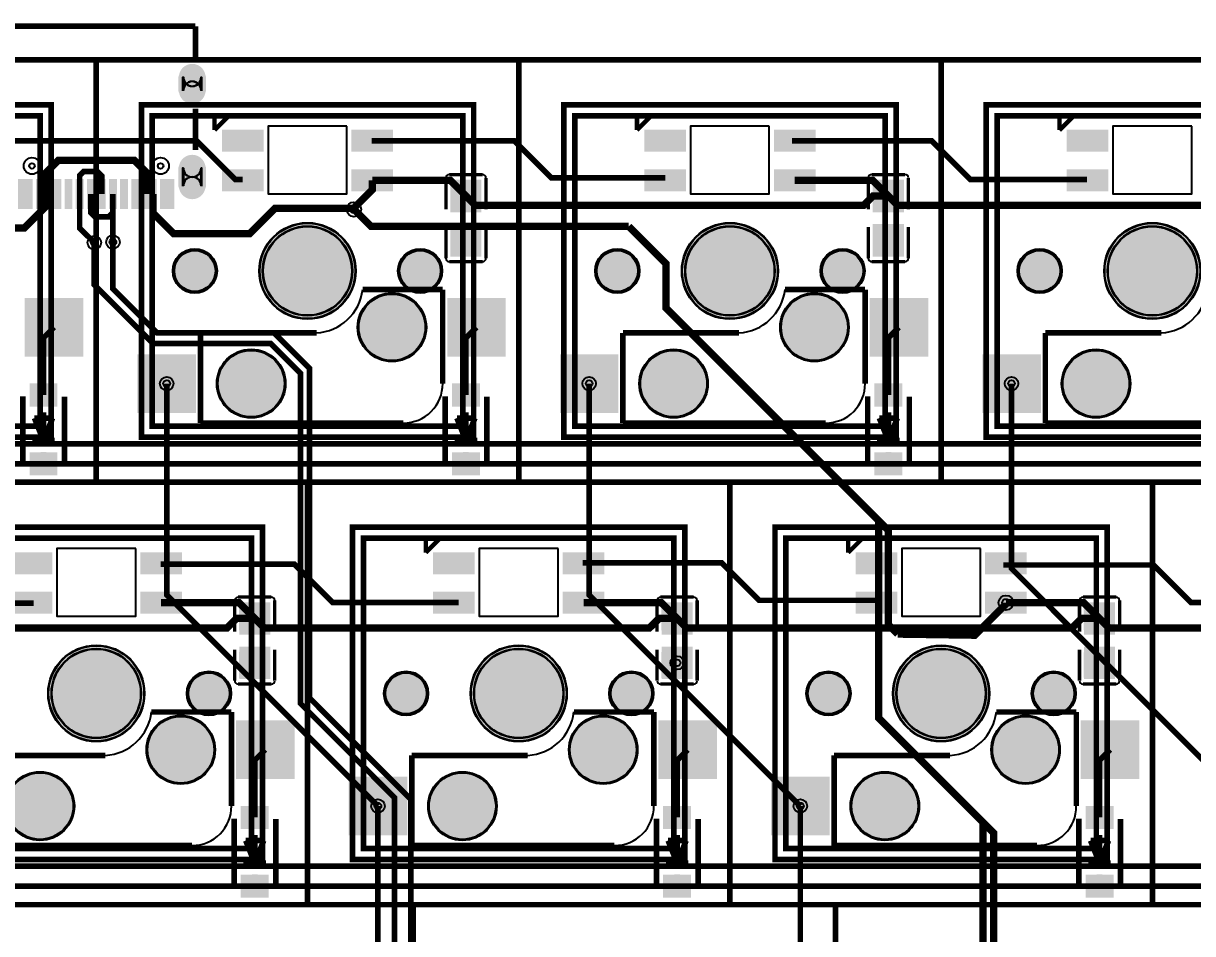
# Model space of a CAD drawing. Header units: millimetres. Extents: x 5 to 310, y -122 to -25.
# Drawn here: x 153.9 to 206.6, y -65.6 to -24.6 of the extents above; entities that cross this region are included whole.
import ezdxf

# ---------------------------------------------------------------- set-up
doc = ezdxf.new("R2010")
doc.units = ezdxf.units.MM
for name, color, linetype, true_color in [('BoardOutLine', 7, 'Continuous', 0xff00ff), ('BottomLayer', 7, 'Continuous', 0x0000ff), ('BottomPasteMaskLayer', 7, 'Continuous', 0x800000), ('BottomSilkLayer', 7, 'Continuous', 0x66cc33), ('BottomSolderMaskLayer', 7, 'Continuous', 0xaa00ff), ('Document', 7, 'Continuous', 0xffffff), ('Hole', 7, 'Continuous', 0x222222), ('Multi-Layer', 7, 'Continuous', 0xc0c0c0), ('TopLayer', 7, 'Continuous', 0xff0000), ('TopSilkLayer', 7, 'Continuous', 0xffcc00), ('TopSolderMaskLayer', 7, 'Continuous', 0x800080)]:
    doc.layers.add(name, color=color, linetype=linetype, true_color=true_color)

msp = doc.modelspace()

# ---------------------------------------------------------------- hatches: boundary and pattern name
at = {"layer": 'BottomLayer'}
for points in [[(162.881, -29.406), (164.659, -29.406), (164.659, -30.295), (162.881, -30.295)], [(168.723, -29.406), (170.501, -29.406), (170.501, -30.295), (168.723, -30.295)], [(181.932, -29.406), (183.71, -29.406), (183.71, -30.295), (181.932, -30.295)], [(187.774, -29.406), (189.552, -29.406), (189.552, -30.295), (187.774, -30.295)], [(200.982, -29.406), (202.76, -29.406), (202.76, -30.295), (200.982, -30.295)], [(153.666, -32.902), (153.966, -32.902), (153.966, -31.602), (153.666, -31.602)], [(153.966, -32.902), (154.266, -32.902), (154.266, -31.602), (153.966, -31.602)], [(154.466, -32.902), (154.766, -32.902), (154.766, -31.602), (154.466, -31.602)], [(154.766, -32.902), (155.066, -32.902), (155.066, -31.602), (154.766, -31.602)], [(155.266, -32.902), (155.566, -32.902), (155.566, -31.602), (155.266, -31.602)], [(155.766, -32.902), (156.066, -32.902), (156.066, -31.602), (155.766, -31.602)], [(156.266, -32.902), (156.566, -32.902), (156.566, -31.602), (156.266, -31.602)], [(156.766, -32.902), (157.066, -32.902), (157.066, -31.602), (156.766, -31.602)], [(157.266, -32.902), (157.566, -32.902), (157.566, -31.602), (157.266, -31.602)], [(157.766, -32.902), (158.066, -32.902), (158.066, -31.602), (157.766, -31.602)], [(158.266, -32.902), (158.566, -32.902), (158.566, -31.602), (158.266, -31.602)], [(158.766, -32.902), (159.066, -32.902), (159.066, -31.602), (158.766, -31.602)], [(159.266, -32.902), (159.566, -32.902), (159.566, -31.602), (159.266, -31.602)], [(159.566, -32.902), (159.866, -32.902), (159.866, -31.602), (159.566, -31.602)], [(160.066, -32.902), (160.366, -32.902), (160.366, -31.602), (160.066, -31.602)], [(160.366, -32.902), (160.666, -32.902), (160.666, -31.602), (160.366, -31.602)], [(162.881, -31.184), (164.659, -31.184), (164.659, -32.073), (162.881, -32.073)], [(168.723, -31.184), (170.501, -31.184), (170.501, -32.073), (168.723, -32.073)], [(174.51, -33.043), (173.16, -33.043), (173.16, -31.633), (174.51, -31.633)], [(181.932, -31.184), (183.71, -31.184), (183.71, -32.073), (181.932, -32.073)], [(187.774, -31.184), (189.552, -31.184), (189.552, -32.073), (187.774, -32.073)], [(193.561, -33.043), (192.211, -33.043), (192.211, -31.633), (193.561, -31.633)], [(200.982, -31.184), (202.76, -31.184), (202.76, -32.073), (200.982, -32.073)], [(174.51, -33.633), (173.16, -33.633), (173.16, -35.043), (174.51, -35.043)], [(193.561, -33.633), (192.211, -33.633), (192.211, -35.043), (193.561, -35.043)], [(153.991, -36.99), (156.531, -36.99), (156.531, -39.53), (153.991, -39.53)], [(173.041, -36.99), (175.581, -36.99), (175.581, -39.53), (173.041, -39.53)], [(192.092, -36.99), (194.632, -36.99), (194.632, -39.53), (192.092, -39.53)], [(159.071, -39.53), (161.611, -39.53), (161.611, -42.07), (159.071, -42.07)], [(178.122, -39.53), (180.662, -39.53), (180.662, -42.07), (178.122, -42.07)], [(197.172, -39.53), (199.712, -39.53), (199.712, -42.07), (197.172, -42.07)], [(155.385, -41.814), (155.385, -40.814), (154.185, -40.814), (154.185, -41.814)], [(174.435, -41.814), (174.435, -40.814), (173.235, -40.814), (173.235, -41.814)], [(193.486, -41.814), (193.486, -40.814), (192.286, -40.814), (192.286, -41.814)], [(155.385, -44.913), (155.385, -43.913), (154.185, -43.913), (154.185, -44.913)], [(174.435, -44.913), (174.435, -43.913), (173.235, -43.913), (173.235, -44.913)], [(193.486, -44.913), (193.486, -43.913), (192.286, -43.913), (192.286, -44.913)], [(153.356, -48.457), (155.134, -48.457), (155.134, -49.346), (153.356, -49.346)], [(159.198, -48.457), (160.976, -48.457), (160.976, -49.346), (159.198, -49.346)], [(172.407, -48.457), (174.185, -48.457), (174.185, -49.346), (172.407, -49.346)], [(178.249, -48.457), (180.027, -48.457), (180.027, -49.346), (178.249, -49.346)], [(191.457, -48.457), (193.235, -48.457), (193.235, -49.346), (191.457, -49.346)], [(197.299, -48.457), (199.077, -48.457), (199.077, -49.346), (197.299, -49.346)], [(153.356, -50.235), (155.134, -50.235), (155.134, -51.124), (153.356, -51.124)], [(159.198, -50.235), (160.976, -50.235), (160.976, -51.124), (159.198, -51.124)], [(172.407, -50.235), (174.185, -50.235), (174.185, -51.124), (172.407, -51.124)], [(178.249, -50.235), (180.027, -50.235), (180.027, -51.124), (178.249, -51.124)], [(191.457, -50.235), (193.235, -50.235), (193.235, -51.124), (191.457, -51.124)], [(197.299, -50.235), (199.077, -50.235), (199.077, -51.124), (197.299, -51.124)], [(164.985, -52.094), (163.635, -52.094), (163.635, -50.684), (164.985, -50.684)], [(184.036, -52.094), (182.686, -52.094), (182.686, -50.684), (184.036, -50.684)], [(203.086, -52.094), (201.736, -52.094), (201.736, -50.684), (203.086, -50.684)], [(164.985, -52.684), (163.635, -52.684), (163.635, -54.094), (164.985, -54.094)], [(184.036, -52.684), (182.686, -52.684), (182.686, -54.094), (184.036, -54.094)], [(203.086, -52.684), (201.736, -52.684), (201.736, -54.094), (203.086, -54.094)], [(163.516, -56.04), (166.056, -56.04), (166.056, -58.58), (163.516, -58.58)], [(182.567, -56.04), (185.107, -56.04), (185.107, -58.58), (182.567, -58.58)], [(201.617, -56.04), (204.157, -56.04), (204.157, -58.58), (201.617, -58.58)], [(168.597, -58.58), (171.137, -58.58), (171.137, -61.12), (168.597, -61.12)], [(187.647, -58.58), (190.187, -58.58), (190.187, -61.12), (187.647, -61.12)], [(164.91, -60.864), (164.91, -59.864), (163.71, -59.864), (163.71, -60.864)], [(183.961, -60.864), (183.961, -59.864), (182.761, -59.864), (182.761, -60.864)], [(203.011, -60.864), (203.011, -59.864), (201.811, -59.864), (201.811, -60.864)], [(164.91, -63.964), (164.91, -62.964), (163.71, -62.964), (163.71, -63.964)], [(183.961, -63.964), (183.961, -62.964), (182.761, -62.964), (182.761, -63.964)], [(203.011, -63.964), (203.011, -62.964), (201.811, -62.964), (201.811, -63.964)]]:
    msp.add_hatch(color=256, dxfattribs=at).paths.add_polyline_path(points)
at = {"layer": 'BottomPasteMaskLayer'}
for points in [[(161.536, -28.182), (161.506, -28.184), (161.476, -28.184), (161.446, -28.182), (161.417, -28.179), (161.387, -28.175), (161.358, -28.169), (161.329, -28.162), (161.3, -28.153), (161.272, -28.143), (161.245, -28.131), (161.218, -28.118), (161.191, -28.104), (161.166, -28.088), (161.141, -28.071), (161.117, -28.053), (161.094, -28.034), (161.072, -28.014), (161.051, -27.992), (161.032, -27.97), (161.013, -27.946), (160.996, -27.922), (160.979, -27.897), (160.964, -27.871), (160.951, -27.844), (160.938, -27.817), (160.927, -27.789), (160.918, -27.761), (160.91, -27.732), (160.903, -27.703), (160.898, -27.674), (160.894, -27.644), (160.892, -27.614), (160.891, -27.584), (160.891, -26.984), (160.892, -26.954), (160.894, -26.924), (160.898, -26.895), (160.903, -26.865), (160.91, -26.836), (160.918, -26.807), (160.927, -26.779), (160.938, -26.751), (160.951, -26.724), (160.964, -26.697), (160.979, -26.671), (160.996, -26.646), (161.013, -26.622), (161.032, -26.598), (161.051, -26.576), (161.072, -26.555), (161.094, -26.534), (161.117, -26.515), (161.141, -26.497), (161.166, -26.48), (161.191, -26.465), (161.218, -26.45), (161.245, -26.437), (161.272, -26.426), (161.3, -26.415), (161.329, -26.407), (161.358, -26.399), (161.387, -26.393), (161.417, -26.389), (161.446, -26.386), (161.476, -26.384), (161.506, -26.384), (161.536, -26.386), (161.566, -26.389), (161.595, -26.393), (161.625, -26.399), (161.654, -26.407), (161.682, -26.415), (161.71, -26.426), (161.738, -26.437), (161.765, -26.45), (161.791, -26.465), (161.817, -26.48), (161.842, -26.497), (161.865, -26.515), (161.888, -26.534), (161.91, -26.555), (161.931, -26.576), (161.951, -26.598), (161.97, -26.622), (161.987, -26.646), (162.003, -26.671), (162.018, -26.697), (162.032, -26.724), (162.044, -26.751), (162.055, -26.779), (162.065, -26.807), (162.073, -26.836), (162.079, -26.865), (162.085, -26.895), (162.088, -26.924), (162.091, -26.954), (162.091, -26.984), (162.091, -27.584), (162.091, -27.614), (162.088, -27.644), (162.085, -27.674), (162.079, -27.703), (162.073, -27.732), (162.065, -27.761), (162.055, -27.789), (162.044, -27.817), (162.032, -27.844), (162.018, -27.871), (162.003, -27.897), (161.987, -27.922), (161.97, -27.946), (161.951, -27.97), (161.931, -27.992), (161.91, -28.014), (161.888, -28.034), (161.865, -28.053), (161.842, -28.071), (161.817, -28.088), (161.791, -28.104), (161.765, -28.118), (161.738, -28.131), (161.71, -28.143), (161.682, -28.153), (161.654, -28.162), (161.625, -28.169), (161.595, -28.175), (161.566, -28.179)], [(162.881, -29.406), (164.659, -29.406), (164.659, -30.295), (162.881, -30.295)], [(168.723, -29.406), (170.501, -29.406), (170.501, -30.295), (168.723, -30.295)], [(181.932, -29.406), (183.71, -29.406), (183.71, -30.295), (181.932, -30.295)], [(187.774, -29.406), (189.552, -29.406), (189.552, -30.295), (187.774, -30.295)], [(200.982, -29.406), (202.76, -29.406), (202.76, -30.295), (200.982, -30.295)], [(161.536, -32.482), (161.506, -32.484), (161.476, -32.484), (161.446, -32.482), (161.417, -32.479), (161.387, -32.475), (161.358, -32.469), (161.329, -32.462), (161.3, -32.453), (161.272, -32.443), (161.245, -32.431), (161.218, -32.418), (161.191, -32.404), (161.166, -32.388), (161.141, -32.371), (161.117, -32.353), (161.094, -32.334), (161.072, -32.314), (161.051, -32.292), (161.032, -32.27), (161.013, -32.246), (160.996, -32.222), (160.979, -32.197), (160.964, -32.171), (160.951, -32.144), (160.938, -32.117), (160.927, -32.089), (160.918, -32.061), (160.91, -32.032), (160.903, -32.003), (160.898, -31.973), (160.894, -31.944), (160.892, -31.914), (160.891, -31.884), (160.891, -31.084), (160.892, -31.054), (160.894, -31.024), (160.898, -30.995), (160.903, -30.965), (160.91, -30.936), (160.918, -30.907), (160.927, -30.879), (160.938, -30.851), (160.951, -30.824), (160.964, -30.797), (160.979, -30.771), (160.996, -30.746), (161.013, -30.722), (161.032, -30.698), (161.051, -30.676), (161.072, -30.655), (161.094, -30.634), (161.117, -30.615), (161.141, -30.597), (161.166, -30.58), (161.191, -30.564), (161.218, -30.55), (161.245, -30.537), (161.272, -30.526), (161.3, -30.515), (161.329, -30.506), (161.358, -30.499), (161.387, -30.493), (161.417, -30.489), (161.446, -30.486), (161.476, -30.484), (161.506, -30.484), (161.536, -30.486), (161.566, -30.489), (161.595, -30.493), (161.625, -30.499), (161.654, -30.506), (161.682, -30.515), (161.71, -30.526), (161.738, -30.537), (161.765, -30.55), (161.791, -30.564), (161.817, -30.58), (161.842, -30.597), (161.865, -30.615), (161.888, -30.634), (161.91, -30.655), (161.931, -30.676), (161.951, -30.698), (161.97, -30.722), (161.987, -30.746), (162.003, -30.771), (162.018, -30.797), (162.032, -30.824), (162.044, -30.851), (162.055, -30.879), (162.065, -30.907), (162.073, -30.936), (162.079, -30.965), (162.085, -30.995), (162.088, -31.024), (162.091, -31.054), (162.091, -31.084), (162.091, -31.884), (162.091, -31.914), (162.088, -31.944), (162.085, -31.973), (162.079, -32.003), (162.073, -32.032), (162.065, -32.061), (162.055, -32.089), (162.044, -32.117), (162.032, -32.144), (162.018, -32.171), (162.003, -32.197), (161.987, -32.222), (161.97, -32.246), (161.951, -32.27), (161.931, -32.292), (161.91, -32.314), (161.888, -32.334), (161.865, -32.353), (161.842, -32.371), (161.817, -32.388), (161.791, -32.404), (161.765, -32.418), (161.738, -32.431), (161.71, -32.443), (161.682, -32.453), (161.654, -32.462), (161.625, -32.469), (161.595, -32.475), (161.566, -32.479)], [(154.266, -31.602), (154.266, -32.902), (153.966, -32.902), (153.966, -32.902), (153.666, -32.902), (153.666, -31.602), (153.966, -31.602), (153.966, -31.602)], [(155.066, -31.602), (155.066, -32.902), (154.766, -32.902), (154.766, -32.902), (154.466, -32.902), (154.466, -31.602), (154.766, -31.602), (154.766, -31.602)], [(155.566, -31.602), (155.566, -32.902), (155.266, -32.902), (155.266, -31.602)], [(155.766, -32.902), (155.766, -31.602), (156.066, -31.602), (156.066, -32.902)], [(156.566, -31.602), (156.566, -32.902), (156.266, -32.902), (156.266, -31.602)], [(157.066, -31.602), (157.066, -32.902), (156.766, -32.902), (156.766, -31.602)], [(157.566, -31.602), (157.566, -32.902), (157.266, -32.902), (157.266, -31.602)], [(158.066, -31.602), (158.066, -32.902), (157.766, -32.902), (157.766, -31.602)], [(158.566, -31.602), (158.566, -32.902), (158.266, -32.902), (158.266, -31.602)], [(159.066, -31.602), (159.066, -32.902), (158.766, -32.902), (158.766, -31.602)], [(159.866, -31.602), (159.866, -32.902), (159.566, -32.902), (159.566, -32.902), (159.266, -32.902), (159.266, -31.602), (159.566, -31.602), (159.566, -31.602)], [(160.666, -31.602), (160.666, -32.902), (160.366, -32.902), (160.366, -32.902), (160.066, -32.902), (160.066, -31.602), (160.366, -31.602), (160.366, -31.602)], [(162.881, -31.184), (164.659, -31.184), (164.659, -32.073), (162.881, -32.073)], [(168.723, -31.184), (170.501, -31.184), (170.501, -32.073), (168.723, -32.073)], [(181.932, -31.184), (183.71, -31.184), (183.71, -32.073), (181.932, -32.073)], [(187.774, -31.184), (189.552, -31.184), (189.552, -32.073), (187.774, -32.073)], [(200.982, -31.184), (202.76, -31.184), (202.76, -32.073), (200.982, -32.073)], [(174.455, -31.663), (173.175, -31.663), (173.125, -31.713), (173.125, -32.863), (173.175, -32.913), (173.585, -32.918), (173.585, -32.468), (174.035, -32.468), (174.035, -32.908), (174.455, -32.913), (174.505, -32.863), (174.505, -31.713)], [(193.506, -31.663), (192.226, -31.663), (192.176, -31.713), (192.176, -32.863), (192.226, -32.913), (192.636, -32.918), (192.636, -32.468), (193.086, -32.468), (193.086, -32.908), (193.506, -32.913), (193.556, -32.863), (193.556, -31.713)], [(174.455, -33.813), (174.035, -33.813), (174.035, -34.258), (173.585, -34.258), (173.585, -33.818), (173.175, -33.813), (173.125, -33.863), (173.125, -35.013), (173.175, -35.063), (174.455, -35.063), (174.505, -35.013), (174.505, -33.863)], [(193.506, -33.813), (193.086, -33.813), (193.086, -34.258), (192.636, -34.258), (192.636, -33.818), (192.226, -33.813), (192.176, -33.863), (192.176, -35.013), (192.226, -35.063), (193.506, -35.063), (193.556, -35.013), (193.556, -33.863)], [(153.991, -36.99), (156.531, -36.99), (156.531, -39.53), (153.991, -39.53)], [(173.041, -36.99), (175.581, -36.99), (175.581, -39.53), (173.041, -39.53)], [(192.092, -36.99), (194.632, -36.99), (194.632, -39.53), (192.092, -39.53)], [(159.071, -39.53), (161.611, -39.53), (161.611, -42.07), (159.071, -42.07)], [(178.122, -39.53), (180.662, -39.53), (180.662, -42.07), (178.122, -42.07)], [(197.172, -39.53), (199.712, -39.53), (199.712, -42.07), (197.172, -42.07)], [(155.385, -41.814), (155.385, -40.814), (154.185, -40.814), (154.185, -41.814)], [(174.435, -41.814), (174.435, -40.814), (173.235, -40.814), (173.235, -41.814)], [(193.486, -41.814), (193.486, -40.814), (192.286, -40.814), (192.286, -41.814)], [(155.385, -44.913), (155.385, -43.913), (154.185, -43.913), (154.185, -44.913)], [(174.435, -44.913), (174.435, -43.913), (173.235, -43.913), (173.235, -44.913)], [(193.486, -44.913), (193.486, -43.913), (192.286, -43.913), (192.286, -44.913)], [(153.356, -48.457), (155.134, -48.457), (155.134, -49.346), (153.356, -49.346)], [(159.198, -48.457), (160.976, -48.457), (160.976, -49.346), (159.198, -49.346)], [(172.407, -48.457), (174.185, -48.457), (174.185, -49.346), (172.407, -49.346)], [(178.249, -48.457), (180.027, -48.457), (180.027, -49.346), (178.249, -49.346)], [(191.457, -48.457), (193.235, -48.457), (193.235, -49.346), (191.457, -49.346)], [(197.299, -48.457), (199.077, -48.457), (199.077, -49.346), (197.299, -49.346)], [(153.356, -50.235), (155.134, -50.235), (155.134, -51.124), (153.356, -51.124)], [(159.198, -50.235), (160.976, -50.235), (160.976, -51.124), (159.198, -51.124)], [(172.407, -50.235), (174.185, -50.235), (174.185, -51.124), (172.407, -51.124)], [(178.249, -50.235), (180.027, -50.235), (180.027, -51.124), (178.249, -51.124)], [(191.457, -50.235), (193.235, -50.235), (193.235, -51.124), (191.457, -51.124)], [(197.299, -50.235), (199.077, -50.235), (199.077, -51.124), (197.299, -51.124)], [(164.93, -50.714), (163.65, -50.714), (163.6, -50.764), (163.6, -51.914), (163.65, -51.964), (164.06, -51.969), (164.06, -51.519), (164.51, -51.519), (164.51, -51.959), (164.93, -51.964), (164.98, -51.914), (164.98, -50.764)], [(183.98, -50.714), (182.701, -50.714), (182.65, -50.764), (182.65, -51.914), (182.701, -51.964), (183.111, -51.969), (183.111, -51.519), (183.561, -51.519), (183.561, -51.959), (183.98, -51.964), (184.031, -51.914), (184.031, -50.764)], [(203.031, -50.714), (201.751, -50.714), (201.701, -50.764), (201.701, -51.914), (201.751, -51.964), (202.161, -51.969), (202.161, -51.519), (202.611, -51.519), (202.611, -51.959), (203.031, -51.964), (203.081, -51.914), (203.081, -50.764)], [(164.93, -52.864), (164.51, -52.864), (164.51, -53.309), (164.06, -53.309), (164.06, -52.869), (163.65, -52.864), (163.6, -52.914), (163.6, -54.064), (163.65, -54.114), (164.93, -54.114), (164.98, -54.064), (164.98, -52.914)], [(183.98, -52.864), (183.561, -52.864), (183.561, -53.309), (183.111, -53.309), (183.111, -52.869), (182.701, -52.864), (182.65, -52.914), (182.65, -54.064), (182.701, -54.114), (183.98, -54.114), (184.031, -54.064), (184.031, -52.914)], [(203.031, -52.864), (202.611, -52.864), (202.611, -53.309), (202.161, -53.309), (202.161, -52.869), (201.751, -52.864), (201.701, -52.914), (201.701, -54.064), (201.751, -54.114), (203.031, -54.114), (203.081, -54.064), (203.081, -52.914)], [(163.516, -56.04), (166.056, -56.04), (166.056, -58.58), (163.516, -58.58)], [(182.567, -56.04), (185.107, -56.04), (185.107, -58.58), (182.567, -58.58)], [(201.617, -56.04), (204.157, -56.04), (204.157, -58.58), (201.617, -58.58)], [(168.597, -58.58), (171.137, -58.58), (171.137, -61.12), (168.597, -61.12)], [(187.647, -58.58), (190.187, -58.58), (190.187, -61.12), (187.647, -61.12)], [(164.91, -60.864), (164.91, -59.864), (163.71, -59.864), (163.71, -60.864)], [(183.961, -60.864), (183.961, -59.864), (182.761, -59.864), (182.761, -60.864)], [(203.011, -60.864), (203.011, -59.864), (201.811, -59.864), (201.811, -60.864)], [(164.91, -63.964), (164.91, -62.964), (163.71, -62.964), (163.71, -63.964)], [(183.961, -63.964), (183.961, -62.964), (182.761, -62.964), (182.761, -63.964)], [(203.011, -63.964), (203.011, -62.964), (201.811, -62.964), (201.811, -63.964)]]:
    msp.add_hatch(color=256, dxfattribs=at).paths.add_polyline_path(points)
at = {"layer": 'BottomSolderMaskLayer'}
for points in [[(162.117, -27.593, -0.785398), (160.866, -27.593), (160.866, -26.976, -0.785398), (162.117, -26.976)], [(162.831, -29.355), (164.71, -29.355), (164.71, -30.346), (162.831, -30.346)], [(168.673, -29.355), (170.552, -29.355), (170.552, -30.346), (168.673, -30.346)], [(181.881, -29.355), (183.761, -29.355), (183.761, -30.346), (181.881, -30.346)], [(187.723, -29.355), (189.603, -29.355), (189.603, -30.346), (187.723, -30.346)], [(200.931, -29.355), (202.811, -29.355), (202.811, -30.346), (200.931, -30.346)], [(162.117, -31.894, -0.785398), (160.866, -31.894), (160.866, -31.074, -0.785398), (162.117, -31.074)], [(153.641, -32.928), (153.992, -32.928), (153.992, -31.577), (153.641, -31.577)], [(153.941, -32.928), (154.292, -32.928), (154.292, -31.577), (153.941, -31.577)], [(154.441, -32.928), (154.792, -32.928), (154.792, -31.577), (154.441, -31.577)], [(154.741, -32.928), (155.092, -32.928), (155.092, -31.577), (154.741, -31.577)], [(155.241, -32.928), (155.592, -32.928), (155.592, -31.577), (155.241, -31.577)], [(155.741, -32.928), (156.092, -32.928), (156.092, -31.577), (155.741, -31.577)], [(156.241, -32.928), (156.592, -32.928), (156.592, -31.577), (156.241, -31.577)], [(156.741, -32.928), (157.092, -32.928), (157.092, -31.577), (156.741, -31.577)], [(157.241, -32.928), (157.592, -32.928), (157.592, -31.577), (157.241, -31.577)], [(157.741, -32.928), (158.092, -32.928), (158.092, -31.577), (157.741, -31.577)], [(158.24, -32.928), (158.591, -32.928), (158.591, -31.577), (158.24, -31.577)], [(158.741, -32.928), (159.092, -32.928), (159.092, -31.577), (158.741, -31.577)], [(159.241, -32.928), (159.592, -32.928), (159.592, -31.577), (159.241, -31.577)], [(159.541, -32.928), (159.892, -32.928), (159.892, -31.577), (159.541, -31.577)], [(160.041, -32.928), (160.392, -32.928), (160.392, -31.577), (160.041, -31.577)], [(160.341, -32.928), (160.692, -32.928), (160.692, -31.577), (160.341, -31.577)], [(162.831, -31.133), (164.71, -31.133), (164.71, -32.124), (162.831, -32.124)], [(168.673, -31.133), (170.552, -31.133), (170.552, -32.124), (168.673, -32.124)], [(174.535, -33.07), (173.136, -33.07), (173.136, -31.607), (174.535, -31.607)], [(181.881, -31.133), (183.761, -31.133), (183.761, -32.124), (181.881, -32.124)], [(187.723, -31.133), (189.603, -31.133), (189.603, -32.124), (187.723, -32.124)], [(193.585, -33.07), (192.186, -33.07), (192.186, -31.607), (193.585, -31.607)], [(200.931, -31.133), (202.811, -31.133), (202.811, -32.124), (200.931, -32.124)], [(164.516, -35.72, 1), (168.867, -35.72, 1)], [(174.535, -33.607), (173.136, -33.607), (173.136, -35.07), (174.535, -35.07)], [(183.567, -35.72, 1), (187.917, -35.72, 1)], [(193.585, -33.607), (192.186, -33.607), (192.186, -35.07), (193.585, -35.07)], [(202.617, -35.72, 1), (206.968, -35.72, 1)], [(160.611, -35.72, 1), (162.612, -35.72, 1)], [(170.771, -35.72, 1), (172.772, -35.72, 1)], [(179.662, -35.72, 1), (181.662, -35.72, 1)], [(189.822, -35.72, 1), (191.822, -35.72, 1)], [(198.712, -35.72, 1), (200.713, -35.72, 1)], [(168.951, -38.26, 1), (172.052, -38.26, 1)], [(188.002, -38.26, 1), (191.102, -38.26, 1)], [(153.94, -36.939), (156.582, -36.939), (156.582, -39.58), (153.94, -39.58)], [(172.991, -36.939), (175.632, -36.939), (175.632, -39.58), (172.991, -39.58)], [(192.041, -36.939), (194.683, -36.939), (194.683, -39.58), (192.041, -39.58)], [(159.021, -39.479), (161.662, -39.479), (161.662, -42.12), (159.021, -42.12)], [(162.601, -40.8, 1), (165.702, -40.8, 1)], [(178.071, -39.479), (180.713, -39.479), (180.713, -42.12), (178.071, -42.12)], [(181.652, -40.8, 1), (184.752, -40.8, 1)], [(197.121, -39.479), (199.763, -39.479), (199.763, -42.12), (197.121, -42.12)], [(200.702, -40.8, 1), (203.803, -40.8, 1)], [(155.415, -41.835), (155.415, -40.792), (154.154, -40.792), (154.154, -41.835)], [(174.466, -41.835), (174.466, -40.792), (173.205, -40.792), (173.205, -41.835)], [(193.516, -41.835), (193.516, -40.792), (192.255, -40.792), (192.255, -41.835)], [(155.415, -44.935), (155.415, -43.892), (154.154, -43.892), (154.154, -44.935)], [(174.466, -44.935), (174.466, -43.892), (173.205, -43.892), (173.205, -44.935)], [(193.516, -44.935), (193.516, -43.892), (192.255, -43.892), (192.255, -44.935)], [(153.305, -48.406), (155.185, -48.406), (155.185, -49.396), (153.305, -49.396)], [(159.147, -48.406), (161.027, -48.406), (161.027, -49.396), (159.147, -49.396)], [(172.356, -48.406), (174.235, -48.406), (174.235, -49.396), (172.356, -49.396)], [(178.198, -48.406), (180.077, -48.406), (180.077, -49.396), (178.198, -49.396)], [(191.406, -48.406), (193.286, -48.406), (193.286, -49.396), (191.406, -49.396)], [(197.248, -48.406), (199.128, -48.406), (199.128, -49.396), (197.248, -49.396)], [(153.305, -50.184), (155.185, -50.184), (155.185, -51.174), (153.305, -51.174)], [(159.147, -50.184), (161.027, -50.184), (161.027, -51.174), (159.147, -51.174)], [(172.356, -50.184), (174.235, -50.184), (174.235, -51.174), (172.356, -51.174)], [(178.198, -50.184), (180.077, -50.184), (180.077, -51.174), (178.198, -51.174)], [(191.406, -50.184), (193.286, -50.184), (193.286, -51.174), (191.406, -51.174)], [(197.248, -50.184), (199.128, -50.184), (199.128, -51.174), (197.248, -51.174)], [(165.009, -52.12), (163.611, -52.12), (163.611, -50.657), (165.009, -50.657)], [(184.06, -52.12), (182.661, -52.12), (182.661, -50.657), (184.06, -50.657)], [(203.11, -52.12), (201.712, -52.12), (201.712, -50.657), (203.11, -50.657)], [(154.991, -54.77, 1), (159.342, -54.77, 1)], [(165.009, -52.657), (163.611, -52.657), (163.611, -54.12), (165.009, -54.12)], [(174.041, -54.77, 1), (178.392, -54.77, 1)], [(184.06, -52.657), (182.661, -52.657), (182.661, -54.12), (184.06, -54.12)], [(193.092, -54.77, 1), (197.442, -54.77, 1)], [(203.11, -52.657), (201.712, -52.657), (201.712, -54.12), (203.11, -54.12)], [(161.246, -54.77, 1), (163.247, -54.77, 1)], [(170.136, -54.77, 1), (172.137, -54.77, 1)], [(180.296, -54.77, 1), (182.297, -54.77, 1)], [(189.187, -54.77, 1), (191.187, -54.77, 1)], [(199.347, -54.77, 1), (201.347, -54.77, 1)], [(159.426, -57.31, 1), (162.527, -57.31, 1)], [(178.476, -57.31, 1), (181.577, -57.31, 1)], [(197.527, -57.31, 1), (200.627, -57.31, 1)], [(163.465, -55.989), (166.107, -55.989), (166.107, -58.631), (163.465, -58.631)], [(182.516, -55.989), (185.157, -55.989), (185.157, -58.631), (182.516, -58.631)], [(201.566, -55.989), (204.208, -55.989), (204.208, -58.631), (201.566, -58.631)], [(153.076, -59.85, 1), (156.177, -59.85, 1)], [(168.546, -58.529), (171.187, -58.529), (171.187, -61.171), (168.546, -61.171)], [(172.126, -59.85, 1), (175.227, -59.85, 1)], [(187.596, -58.529), (190.238, -58.529), (190.238, -61.171), (187.596, -61.171)], [(191.177, -59.85, 1), (194.277, -59.85, 1)], [(164.941, -60.885), (164.941, -59.843), (163.68, -59.843), (163.68, -60.885)], [(183.991, -60.885), (183.991, -59.843), (182.73, -59.843), (182.73, -60.885)], [(203.041, -60.885), (203.041, -59.843), (201.78, -59.843), (201.78, -60.885)], [(164.941, -63.985), (164.941, -62.943), (163.68, -62.943), (163.68, -63.985)], [(183.991, -63.985), (183.991, -62.943), (182.73, -62.943), (182.73, -63.985)], [(203.041, -63.985), (203.041, -62.943), (201.78, -62.943), (201.78, -63.985)]]:
    msp.add_hatch(color=256, dxfattribs=at).paths.add_polyline_path(points)
at = {"layer": 'Document'}
for points in [[(154.912, -41.72), (154.912, -40.831), (154.658, -40.831), (154.658, -41.72)], [(173.962, -41.72), (173.962, -40.831), (173.708, -40.831), (173.708, -41.72)], [(193.013, -41.72), (193.013, -40.831), (192.759, -40.831), (192.759, -41.72)], [(154.348, -41.392), (155.237, -41.392), (155.237, -41.138), (154.348, -41.138)], [(173.399, -41.392), (174.288, -41.392), (174.288, -41.138), (173.399, -41.138)], [(192.449, -41.392), (193.338, -41.392), (193.338, -41.138), (192.449, -41.138)], [(154.912, -44.769), (154.912, -43.88), (154.658, -43.88), (154.658, -44.769)], [(173.962, -44.769), (173.962, -43.88), (173.708, -43.88), (173.708, -44.769)], [(193.013, -44.769), (193.013, -43.88), (192.759, -43.88), (192.759, -44.769)], [(164.437, -60.771), (164.437, -59.882), (164.183, -59.882), (164.183, -60.771)], [(183.488, -60.771), (183.488, -59.882), (183.234, -59.882), (183.234, -60.771)], [(202.538, -60.771), (202.538, -59.882), (202.284, -59.882), (202.284, -60.771)], [(163.874, -60.443), (164.763, -60.443), (164.763, -60.189), (163.874, -60.189)], [(182.924, -60.443), (183.813, -60.443), (183.813, -60.189), (182.924, -60.189)], [(201.975, -60.443), (202.864, -60.443), (202.864, -60.189), (201.975, -60.189)], [(164.437, -63.819), (164.437, -62.93), (164.183, -62.93), (164.183, -63.819)], [(183.488, -63.819), (183.488, -62.93), (183.234, -62.93), (183.234, -63.819)], [(202.538, -63.819), (202.538, -62.93), (202.284, -62.93), (202.284, -63.819)]]:
    msp.add_hatch(color=256, dxfattribs=at).paths.add_polyline_path(points)
at = {"layer": 'Multi-Layer'}
for points in [[(162.091, -27.584, -0.785398), (160.891, -27.584), (160.891, -26.984, -0.785398), (162.091, -26.984)], [(162.091, -31.884, -0.785398), (160.891, -31.884), (160.891, -31.084, -0.785398), (162.091, -31.084)], [(164.541, -35.72, 1), (168.841, -35.72, 1)], [(183.592, -35.72, 1), (187.892, -35.72, 1)], [(202.642, -35.72, 1), (206.942, -35.72, 1)], [(160.636, -35.72, 1), (162.586, -35.72, 1)], [(170.796, -35.72, 1), (172.746, -35.72, 1)], [(179.687, -35.72, 1), (181.637, -35.72, 1)], [(189.847, -35.72, 1), (191.797, -35.72, 1)], [(198.737, -35.72, 1), (200.687, -35.72, 1)], [(168.976, -38.26, 1), (172.026, -38.26, 1)], [(188.027, -38.26, 1), (191.077, -38.26, 1)], [(162.626, -40.8, 1), (165.676, -40.8, 1)], [(181.677, -40.8, 1), (184.727, -40.8, 1)], [(200.727, -40.8, 1), (203.777, -40.8, 1)], [(155.016, -54.77, 1), (159.316, -54.77, 1)], [(174.067, -54.77, 1), (178.367, -54.77, 1)], [(193.117, -54.77, 1), (197.417, -54.77, 1)], [(161.271, -54.77, 1), (163.221, -54.77, 1)], [(170.162, -54.77, 1), (172.112, -54.77, 1)], [(180.322, -54.77, 1), (182.272, -54.77, 1)], [(189.212, -54.77, 1), (191.162, -54.77, 1)], [(199.372, -54.77, 1), (201.322, -54.77, 1)], [(159.451, -57.31, 1), (162.501, -57.31, 1)], [(178.502, -57.31, 1), (181.552, -57.31, 1)], [(197.552, -57.31, 1), (200.602, -57.31, 1)], [(153.101, -59.85, 1), (156.151, -59.85, 1)], [(172.152, -59.85, 1), (175.202, -59.85, 1)], [(191.202, -59.85, 1), (194.252, -59.85, 1)]]:
    msp.add_hatch(color=256, dxfattribs=at).paths.add_polyline_path(points)
at = {"layer": 'TopSolderMaskLayer'}
for points in [[(162.117, -27.593, -0.785398), (160.866, -27.593), (160.866, -26.976, -0.785398), (162.117, -26.976)], [(162.117, -31.894, -0.785398), (160.866, -31.894), (160.866, -31.074, -0.785398), (162.117, -31.074)], [(164.516, -35.72, 1), (168.867, -35.72, 1)], [(183.567, -35.72, 1), (187.917, -35.72, 1)], [(202.617, -35.72, 1), (206.968, -35.72, 1)], [(160.611, -35.72, 1), (162.612, -35.72, 1)], [(170.771, -35.72, 1), (172.772, -35.72, 1)], [(179.662, -35.72, 1), (181.662, -35.72, 1)], [(189.822, -35.72, 1), (191.822, -35.72, 1)], [(198.712, -35.72, 1), (200.713, -35.72, 1)], [(168.951, -38.26, 1), (172.052, -38.26, 1)], [(188.002, -38.26, 1), (191.102, -38.26, 1)], [(162.601, -40.8, 1), (165.702, -40.8, 1)], [(181.652, -40.8, 1), (184.752, -40.8, 1)], [(200.702, -40.8, 1), (203.803, -40.8, 1)], [(154.991, -54.77, 1), (159.342, -54.77, 1)], [(174.041, -54.77, 1), (178.392, -54.77, 1)], [(193.092, -54.77, 1), (197.442, -54.77, 1)], [(161.246, -54.77, 1), (163.247, -54.77, 1)], [(170.136, -54.77, 1), (172.137, -54.77, 1)], [(180.296, -54.77, 1), (182.297, -54.77, 1)], [(189.187, -54.77, 1), (191.187, -54.77, 1)], [(199.347, -54.77, 1), (201.347, -54.77, 1)], [(159.426, -57.31, 1), (162.527, -57.31, 1)], [(178.476, -57.31, 1), (181.577, -57.31, 1)], [(197.527, -57.31, 1), (200.627, -57.31, 1)], [(153.076, -59.85, 1), (156.177, -59.85, 1)], [(172.126, -59.85, 1), (175.227, -59.85, 1)], [(191.177, -59.85, 1), (194.277, -59.85, 1)]]:
    msp.add_hatch(color=256, dxfattribs=at).paths.add_polyline_path(points)

# ---------------------------------------------------------------- linework, layer by layer
at = {"layer": 'BoardOutLine', "const_width": 0.254}
msp.add_lwpolyline([(4.766, -26.196), (309.566, -26.196), (309.566, -121.445), (4.766, -121.445), (4.766, -26.196)], close=True, dxfattribs=at)
at = {"layer": 'BottomLayer'}
for points, const_width in [([(163.774, -31.603), (163.444, -31.603), (161.692, -29.85), (150.744, -29.85)], 0.254), ([(182.824, -31.527), (177.694, -31.527), (176.017, -29.85), (169.591, -29.85)], 0.254), ([(201.849, -31.603), (196.591, -31.603), (194.839, -29.85), (188.539, -29.85)], 0.254), ([(154.915, -32.253), (154.915, -31.265), (155.448, -30.734), (158.877, -30.734), (159.416, -31.273), (159.416, -32.253)], 0.33), ([(150.561, -31.628), (150.561, -32.451), (151.892, -33.782), (153.924, -33.782), (154.915, -32.791), (154.915, -32.253)], 0.33), ([(156.416, -32.252), (156.416, -31.417), (156.591, -31.242), (157.226, -31.242), (157.416, -31.432), (157.416, -32.252)], 0.254), ([(159.716, -32.253), (159.716, -33.096), (160.655, -34.036), (164.084, -34.036), (165.227, -32.893), (168.783, -32.893), (169.611, -32.065), (169.611, -31.628)], 0.33), ([(173.835, -32.338), (173.126, -31.629), (169.612, -31.629)], 0.33), ([(192.886, -32.338), (192.176, -31.629), (188.663, -31.629)], 0.33), ([(156.416, -32.252), (156.416, -33.785), (157.074, -34.442)], 0.254), ([(157.916, -32.252), (157.916, -33.092), (157.734, -33.274), (157.099, -33.274), (156.916, -33.091), (156.916, -32.252)], 0.254), ([(157.916, -32.252), (157.916, -34.417)], 0.254), ([(173.835, -32.338), (174.263, -32.766), (191.77, -32.766), (192.198, -32.338), (192.886, -32.338)], 0.33), ([(192.885, -32.339), (193.315, -32.766), (210.82, -32.766), (211.247, -32.339), (211.935, -32.339)], 0.33), ([(155.261, -38.26), (154.785, -38.736), (154.785, -41.314)], 0.254), ([(174.311, -38.26), (173.835, -38.736), (173.835, -41.314)], 0.254), ([(193.362, -38.26), (192.886, -38.736), (192.886, -41.314)], 0.254), ([(280.696, -43.51), (14.681, -43.51)], 0.254), ([(21.432, -44.414), (307.188, -44.414)], 0.254), ([(154.343, -50.706), (148.689, -50.709), (146.894, -48.913), (140.968, -48.913)], 0.254), ([(173.513, -50.673), (167.823, -50.673), (166.096, -48.946), (160.069, -48.946)], 0.254), ([(192.41, -50.572), (187.059, -50.572), (185.367, -48.877), (179.101, -48.877)], 0.254), ([(211.308, -50.673), (206.533, -50.673), (204.839, -48.979), (198.067, -48.979)], 0.254), ([(164.31, -51.389), (163.6, -50.679), (160.087, -50.679)], 0.33), ([(183.361, -51.389), (182.651, -50.679), (179.138, -50.679)], 0.33), ([(202.411, -51.389), (201.701, -50.679), (198.188, -50.679)], 0.33), ([(145.26, -51.389), (145.687, -51.816), (163.068, -51.816), (163.496, -51.389), (164.31, -51.389)], 0.33), ([(164.31, -51.389), (164.737, -51.816), (182.118, -51.816), (182.546, -51.389), (183.361, -51.389)], 0.33), ([(183.361, -51.389), (183.788, -51.816), (201.168, -51.816), (201.596, -51.389), (202.411, -51.389)], 0.33), ([(202.411, -51.389), (202.838, -51.816), (220.218, -51.816), (220.646, -51.389), (221.461, -51.389)], 0.33), ([(164.786, -57.31), (164.31, -57.786), (164.31, -60.364)], 0.254), ([(183.837, -57.31), (183.36, -57.786), (183.36, -60.364)], 0.254), ([(202.887, -57.31), (202.411, -57.786), (202.411, -60.364)], 0.254), ([(280.696, -62.561), (17.628, -62.561)], 0.254), ([(307.188, -63.464), (26.194, -63.464)], 0.254)]:
    msp.add_lwpolyline(points, dxfattribs=dict(at, const_width=const_width))
at = {"layer": 'BottomSilkLayer'}
for points, const_width in [([(161.637, -24.684), (152.697, -24.684), (152.697, -26.165)], 0.254), ([(161.637, -24.684), (161.637, -26.166)], 0.254), ([(161.637, -28.402), (161.637, -30.266)], 0.254), ([(162.5, -29.37), (163.135, -28.735)], 0.2), ([(162.5, -28.735), (163.135, -28.735)], 0.2), ([(162.5, -29.37), (162.5, -28.735)], 0.2), ([(181.551, -29.37), (182.186, -28.735)], 0.2), ([(181.551, -28.735), (182.186, -28.735)], 0.2), ([(181.551, -29.37), (181.551, -28.735)], 0.2), ([(200.601, -29.37), (201.236, -28.735)], 0.2), ([(200.601, -28.735), (201.236, -28.735)], 0.2), ([(200.601, -29.37), (200.601, -28.735)], 0.2), ([(172.932, -31.527), (172.932, -32.937)], 0.152), ([(174.587, -31.375), (173.084, -31.375)], 0.152), ([(174.739, -32.937), (174.739, -31.527)], 0.152), ([(191.982, -31.527), (191.982, -32.937)], 0.152), ([(193.637, -31.375), (192.135, -31.375)], 0.152), ([(193.789, -32.937), (193.789, -31.527)], 0.152), ([(172.932, -35.149), (172.932, -33.739)], 0.152), ([(174.739, -33.739), (174.739, -35.149)], 0.152), ([(191.982, -35.149), (191.982, -33.739)], 0.152), ([(193.789, -33.739), (193.789, -35.149)], 0.152), ([(174.587, -35.302), (173.084, -35.302)], 0.152), ([(193.637, -35.302), (192.135, -35.302)], 0.152), ([(153.852, -44.37), (153.852, -41.37)], 0.254), ([(155.731, -44.384), (155.731, -41.384)], 0.254), ([(172.902, -44.37), (172.902, -41.37)], 0.254), ([(174.782, -44.384), (174.782, -41.384)], 0.254), ([(191.953, -44.37), (191.953, -41.37)], 0.254), ([(193.832, -44.384), (193.832, -41.384)], 0.254), ([(154.785, -43.626), (154.785, -42.101)], 0.254), ([(173.835, -43.626), (173.835, -42.101)], 0.254), ([(192.886, -43.626), (192.886, -42.101)], 0.254), ([(154.378, -42.355), (154.785, -43.372)], 0.254), ([(155.191, -42.355), (154.378, -42.355)], 0.254), ([(154.785, -43.372), (155.191, -42.355)], 0.254), ([(173.429, -42.355), (173.835, -43.372)], 0.254), ([(174.242, -42.355), (173.429, -42.355)], 0.254), ([(173.835, -43.372), (174.242, -42.355)], 0.254), ([(192.479, -42.355), (192.886, -43.372)], 0.254), ([(193.292, -42.355), (192.479, -42.355)], 0.254), ([(192.886, -43.372), (193.292, -42.355)], 0.254), ([(155.293, -43.372), (154.277, -43.372)], 0.254), ([(174.343, -43.372), (173.327, -43.372)], 0.254), ([(193.394, -43.372), (192.378, -43.372)], 0.254), ([(172.026, -48.42), (172.661, -47.785)], 0.2), ([(172.026, -47.785), (172.661, -47.785)], 0.2), ([(172.026, -48.42), (172.026, -47.785)], 0.2), ([(191.076, -48.42), (191.711, -47.785)], 0.2), ([(191.076, -47.785), (191.711, -47.785)], 0.2), ([(191.076, -48.42), (191.076, -47.785)], 0.2), ([(163.406, -50.578), (163.406, -51.988)], 0.152), ([(165.061, -50.425), (163.559, -50.425)], 0.152), ([(165.214, -51.988), (165.214, -50.578)], 0.152), ([(182.457, -50.578), (182.457, -51.988)], 0.152), ([(184.112, -50.425), (182.609, -50.425)], 0.152), ([(184.264, -51.988), (184.264, -50.578)], 0.152), ([(201.507, -50.578), (201.507, -51.988)], 0.152), ([(203.162, -50.425), (201.66, -50.425)], 0.152), ([(203.315, -51.988), (203.315, -50.578)], 0.152), ([(163.406, -54.2), (163.406, -52.79)], 0.152), ([(165.214, -52.79), (165.214, -54.2)], 0.152), ([(182.457, -54.2), (182.457, -52.79)], 0.152), ([(184.264, -52.79), (184.264, -54.2)], 0.152), ([(201.507, -54.2), (201.507, -52.79)], 0.152), ([(203.315, -52.79), (203.315, -54.2)], 0.152), ([(165.061, -54.352), (163.559, -54.352)], 0.152), ([(184.112, -54.352), (182.609, -54.352)], 0.152), ([(203.162, -54.352), (201.66, -54.352)], 0.152), ([(163.377, -63.421), (163.377, -60.421)], 0.254), ([(165.257, -63.434), (165.257, -60.434)], 0.254), ([(182.427, -63.421), (182.427, -60.421)], 0.254), ([(184.307, -63.434), (184.307, -60.434)], 0.254), ([(201.478, -63.421), (201.478, -60.421)], 0.254), ([(203.358, -63.434), (203.358, -60.434)], 0.254), ([(164.31, -62.676), (164.31, -61.152)], 0.254), ([(183.361, -62.676), (183.361, -61.152)], 0.254), ([(202.411, -62.676), (202.411, -61.152)], 0.254), ([(163.904, -61.406), (164.31, -62.422)], 0.254), ([(164.716, -61.406), (163.904, -61.406)], 0.254), ([(164.31, -62.422), (164.716, -61.406)], 0.254), ([(182.954, -61.406), (183.361, -62.422)], 0.254), ([(183.767, -61.406), (182.954, -61.406)], 0.254), ([(183.361, -62.422), (183.767, -61.406)], 0.254), ([(202.005, -61.406), (202.411, -62.422)], 0.254), ([(202.817, -61.406), (202.005, -61.406)], 0.254), ([(202.411, -62.422), (202.817, -61.406)], 0.254), ([(164.818, -62.422), (163.802, -62.422)], 0.254), ([(183.869, -62.422), (182.853, -62.422)], 0.254), ([(202.919, -62.422), (201.903, -62.422)], 0.254)]:
    msp.add_lwpolyline(points, dxfattribs=dict(at, const_width=const_width))
for centre, start, end in [((173.084, -31.527), 90, 180), ((174.587, -31.527), 0, 90), ((192.135, -31.527), 90, 180), ((193.637, -31.527), 0, 90), ((173.084, -35.149), 180, 270), ((174.587, -35.149), 270, 0), ((192.135, -35.149), 180, 270), ((193.637, -35.149), 270, 0), ((163.559, -50.578), 90, 180), ((165.061, -50.578), 0, 90), ((182.609, -50.578), 90, 180), ((184.112, -50.578), 0, 90), ((201.66, -50.578), 90, 180), ((203.162, -50.578), 0, 90), ((163.559, -54.2), 180, 270), ((165.061, -54.2), 270, 0), ((182.609, -54.2), 180, 270), ((184.112, -54.2), 270, 0), ((201.66, -54.2), 180, 270), ((203.162, -54.2), 270, 0)]:
    msp.add_arc(centre, 0.152, start, end, dxfattribs=at)
at = {"layer": 'BottomSolderMaskLayer'}
for points in [[(161.074, -27.592), (161.074, -26.976)], [(161.908, -27.592), (161.908, -26.976)], [(161.074, -31.894), (161.074, -31.074)], [(161.908, -31.894), (161.908, -31.074)]]:
    msp.add_lwpolyline(points, close=True, dxfattribs=at)
for centre, radius in [((166.691, -35.72), 2.175), ((166.691, -35.72), 2.024), ((185.742, -35.72), 2.175), ((185.742, -35.72), 2.024), ((204.792, -35.72), 2.175), ((204.792, -35.72), 2.024), ((161.611, -35.72), 1), ((161.611, -35.72), 0.949), ((171.771, -35.72), 1), ((171.771, -35.72), 0.949), ((180.662, -35.72), 1), ((180.662, -35.72), 0.949), ((190.822, -35.72), 1), ((190.822, -35.72), 0.949), ((199.712, -35.72), 1), ((199.712, -35.72), 0.949), ((170.501, -38.26), 1.55), ((170.501, -38.26), 1.525), ((189.552, -38.26), 1.55), ((189.552, -38.26), 1.525), ((164.151, -40.8), 1.55), ((164.151, -40.8), 1.525), ((183.202, -40.8), 1.55), ((183.202, -40.8), 1.525), ((202.252, -40.8), 1.55), ((202.252, -40.8), 1.525), ((157.166, -54.77), 2.175), ((176.217, -54.77), 2.175), ((195.267, -54.77), 2.175), ((157.166, -54.77), 2.024), ((176.217, -54.77), 2.024), ((195.267, -54.77), 2.024), ((162.246, -54.77), 1), ((171.137, -54.77), 1), ((181.297, -54.77), 1), ((190.187, -54.77), 1), ((200.347, -54.77), 1), ((162.246, -54.77), 0.949), ((171.137, -54.77), 0.949), ((181.297, -54.77), 0.949), ((190.187, -54.77), 0.949), ((200.347, -54.77), 0.949), ((160.976, -57.31), 1.55), ((160.976, -57.31), 1.525), ((180.027, -57.31), 1.55), ((180.027, -57.31), 1.525), ((199.077, -57.31), 1.55), ((199.077, -57.31), 1.525), ((154.626, -59.85), 1.55), ((154.626, -59.85), 1.525), ((173.677, -59.85), 1.55), ((173.677, -59.85), 1.525), ((192.727, -59.85), 1.55), ((192.727, -59.85), 1.525)]:
    msp.add_circle(centre, radius, dxfattribs=at)
for centre, start, end in [((161.491, -26.976), 180, 360), ((161.491, -27.592), 360, 180), ((161.491, -31.074), 180, 360), ((161.491, -31.894), 360, 180)]:
    msp.add_arc(centre, 0.417, start, end, dxfattribs=at)
at = {"layer": 'Document', "const_width": 0.254}
for points in [[(157.166, -45.245), (138.116, -45.245), (138.116, -26.195), (157.166, -26.195)], [(157.166, -26.195), (157.166, -45.245)], [(176.216, -45.245), (157.166, -45.245), (157.166, -26.195), (176.216, -26.195)], [(176.216, -26.195), (176.216, -45.245)], [(195.267, -45.245), (176.217, -45.245), (176.217, -26.195), (195.267, -26.195)], [(195.267, -26.195), (195.267, -45.245)], [(214.317, -45.245), (195.267, -45.245), (195.267, -26.195), (214.317, -26.195)], [(169.181, -36.558), (172.787, -36.558)], [(172.787, -36.558), (172.787, -40.8)], [(188.231, -36.558), (191.838, -36.558)], [(191.838, -36.558), (191.838, -40.8)], [(161.865, -38.514), (161.865, -42.578)], [(161.865, -38.514), (167.098, -38.514)], [(180.916, -38.514), (180.916, -42.578)], [(180.916, -38.514), (186.148, -38.514)], [(199.966, -38.514), (199.966, -42.578)], [(199.966, -38.514), (205.199, -38.514)], [(171.009, -42.578), (161.865, -42.578)], [(190.06, -42.578), (180.916, -42.578)], [(209.11, -42.578), (199.966, -42.578)], [(166.691, -64.295), (147.641, -64.295), (147.641, -45.245), (166.691, -45.245)], [(166.691, -45.245), (166.691, -64.295)], [(185.742, -64.295), (166.692, -64.295), (166.692, -45.245), (185.742, -45.245)], [(204.792, -64.295), (185.742, -64.295), (185.742, -45.245), (204.792, -45.245)], [(185.742, -45.245), (185.742, -64.295)], [(223.843, -64.295), (204.792, -64.295), (204.792, -45.245), (223.843, -45.245)], [(204.792, -45.245), (204.792, -64.295)], [(159.655, -55.608), (163.262, -55.608)], [(163.262, -55.608), (163.262, -59.85)], [(178.706, -55.608), (182.313, -55.608)], [(182.313, -55.608), (182.313, -59.85)], [(197.756, -55.608), (201.363, -55.608)], [(201.363, -55.608), (201.363, -59.85)], [(152.34, -57.564), (157.573, -57.564)], [(171.391, -57.564), (171.391, -61.628)], [(171.391, -57.564), (176.623, -57.564)], [(190.441, -57.564), (190.441, -61.628)], [(190.441, -57.564), (195.673, -57.564)], [(161.484, -61.628), (152.34, -61.628)], [(180.535, -61.628), (171.391, -61.628)], [(199.585, -61.628), (190.441, -61.628)], [(171.454, -83.345), (152.404, -83.345), (152.404, -64.295), (171.454, -64.295)], [(190.504, -83.345), (171.454, -83.345), (171.454, -64.295), (190.504, -64.295)], [(171.454, -64.295), (171.454, -83.345)], [(190.504, -64.295), (190.504, -83.345)], [(209.555, -83.345), (190.505, -83.345), (190.505, -64.295), (209.555, -64.295)]]:
    msp.add_lwpolyline(points, dxfattribs=at)
for points in [[(155.134, -43.213), (155.134, -28.227), (140.148, -28.227), (140.148, -43.213), (155.134, -43.213)], [(174.184, -43.213), (174.184, -28.227), (159.198, -28.227), (159.198, -43.213), (174.184, -43.213)], [(193.235, -43.213), (193.235, -28.227), (178.249, -28.227), (178.249, -43.213), (193.235, -43.213)], [(212.285, -43.213), (212.285, -28.227), (197.299, -28.227), (197.299, -43.213), (212.285, -43.213)], [(164.659, -62.263), (164.659, -47.277), (149.673, -47.277), (149.673, -62.263), (164.659, -62.263)], [(183.71, -62.263), (183.71, -47.277), (168.724, -47.277), (168.724, -62.263), (183.71, -62.263)], [(202.76, -62.263), (202.76, -47.277), (187.774, -47.277), (187.774, -62.263), (202.76, -62.263)]]:
    msp.add_lwpolyline(points, close=True, dxfattribs=at)
at = {"layer": 'Document'}
for centre in [(154.266, -30.984), (160.066, -30.984)]:
    msp.add_circle(centre, 0.125, dxfattribs=at)
for centre, radius, start, end in [((166.977, -36.298), 2.219, 273.1216, 353.2761), ((186.027, -36.298), 2.219, 273.1216, 353.2761), ((205.078, -36.298), 2.219, 273.1216, 353.2761), ((171.018, -40.808), 1.769, 270, 0.2787), ((190.068, -40.808), 1.769, 270, 0.2787), ((157.452, -55.348), 2.219, 273.1216, 353.2761), ((176.502, -55.348), 2.219, 273.1216, 353.2761), ((195.553, -55.348), 2.219, 273.1216, 353.2761), ((161.493, -59.859), 1.769, 270, 0.2787), ((180.543, -59.859), 1.769, 270, 0.2787), ((199.594, -59.859), 1.769, 270, 0.2787)]:
    msp.add_arc(centre, radius, start, end, dxfattribs=at)
at = {"layer": 'Hole'}
for centre, radius in [((168.783, -32.944), 0.165), ((157.916, -34.417), 0.152), ((157.074, -34.442), 0.152), ((160.341, -40.8), 0.152), ((179.392, -40.8), 0.152), ((198.442, -40.8), 0.152), ((198.188, -50.679), 0.165), ((183.36, -53.389), 0.152), ((169.867, -59.85), 0.152), ((188.917, -59.85), 0.152)]:
    msp.add_circle(centre, radius, dxfattribs=at)
at = {"layer": 'Multi-Layer'}
for points in [[(161.091, -27.584), (161.091, -26.984)], [(161.891, -27.584), (161.891, -26.984)], [(168.468, -29.188), (164.912, -29.188), (164.912, -32.244), (168.468, -32.244)], [(187.518, -29.188), (183.962, -29.188), (183.962, -32.244), (187.518, -32.244)], [(206.569, -29.188), (203.013, -29.188), (203.013, -32.244), (206.569, -32.244)], [(161.091, -31.884), (161.091, -31.084)], [(161.891, -31.884), (161.891, -31.084)], [(158.943, -48.238), (155.387, -48.238), (155.387, -51.294), (158.943, -51.294)], [(177.993, -48.238), (174.437, -48.238), (174.437, -51.294), (177.993, -51.294)], [(197.044, -48.238), (193.488, -48.238), (193.488, -51.294), (197.044, -51.294)]]:
    msp.add_lwpolyline(points, close=True, dxfattribs=at)
for centre, radius in [((154.266, -30.984), 0.375), ((160.066, -30.984), 0.375), ((168.783, -32.944), 0.33), ((166.691, -35.72), 2.15), ((166.691, -35.72), 2), ((185.742, -35.72), 2.15), ((185.742, -35.72), 2), ((204.792, -35.72), 2.15), ((204.792, -35.72), 2), ((157.074, -34.442), 0.305), ((157.916, -34.417), 0.305), ((161.611, -35.72), 0.975), ((161.611, -35.72), 0.925), ((171.771, -35.72), 0.975), ((171.771, -35.72), 0.925), ((180.662, -35.72), 0.975), ((180.662, -35.72), 0.925), ((190.822, -35.72), 0.975), ((190.822, -35.72), 0.925), ((199.712, -35.72), 0.975), ((199.712, -35.72), 0.925), ((170.501, -38.26), 1.525), ((170.501, -38.26), 1.5), ((189.552, -38.26), 1.525), ((189.552, -38.26), 1.5), ((164.151, -40.8), 1.525), ((164.151, -40.8), 1.5), ((183.202, -40.8), 1.525), ((183.202, -40.8), 1.5), ((202.252, -40.8), 1.525), ((202.252, -40.8), 1.5), ((160.341, -40.8), 0.305), ((179.392, -40.8), 0.305), ((198.442, -40.8), 0.305), ((198.188, -50.679), 0.33), ((157.166, -54.77), 2.15), ((176.217, -54.77), 2.15), ((195.267, -54.77), 2.15), ((157.166, -54.77), 2), ((176.217, -54.77), 2), ((183.36, -53.389), 0.305), ((195.267, -54.77), 2), ((162.246, -54.77), 0.975), ((162.246, -54.77), 0.925), ((171.137, -54.77), 0.975), ((171.137, -54.77), 0.925), ((181.297, -54.77), 0.975), ((181.297, -54.77), 0.925), ((190.187, -54.77), 0.975), ((190.187, -54.77), 0.925), ((200.347, -54.77), 0.975), ((200.347, -54.77), 0.925), ((160.976, -57.31), 1.525), ((160.976, -57.31), 1.5), ((180.027, -57.31), 1.525), ((180.027, -57.31), 1.5), ((199.077, -57.31), 1.525), ((199.077, -57.31), 1.5), ((154.626, -59.85), 1.525), ((154.626, -59.85), 1.5), ((173.677, -59.85), 1.525), ((173.677, -59.85), 1.5), ((192.727, -59.85), 1.525), ((192.727, -59.85), 1.5), ((169.867, -59.85), 0.305), ((188.917, -59.85), 0.305)]:
    msp.add_circle(centre, radius, dxfattribs=at)
for centre, start, end in [((161.491, -26.984), 180, 360), ((161.491, -27.584), 360, 180), ((161.491, -31.084), 180, 360), ((161.491, -31.884), 360, 180)]:
    msp.add_arc(centre, 0.4, start, end, dxfattribs=at)
at = {"layer": 'TopLayer'}
for points, const_width in [([(181.179, -33.706), (169.545, -33.706), (168.783, -32.944)], 0.33), ([(204.572, -102.464), (204.572, -95.352), (203.023, -93.802), (203.023, -81.458), (197.155, -75.591), (197.155, -60.579), (192.456, -55.88), (192.456, -46.99), (182.855, -37.389), (182.855, -35.382), (181.179, -33.706)], 0.33), ([(157.074, -34.442), (157.074, -36.347), (159.716, -38.989), (165.024, -38.989), (166.37, -40.335), (166.37, -55.22), (170.612, -59.462), (170.612, -73.838), (175.337, -78.562), (175.337, -87.935)], 0.254), ([(157.917, -34.417), (157.917, -36.53), (159.893, -38.506), (165.177, -38.506), (166.777, -40.107), (166.777, -54.966), (170.968, -59.157)], 0.254), ([(160.341, -40.8), (160.341, -50.325), (169.867, -59.85)], 0.254), ([(179.392, -40.8), (179.392, -50.325), (188.917, -59.85)], 0.254), ([(198.443, -40.8), (198.443, -49.141), (207.968, -58.666), (207.968, -59.85)], 0.254), ([(193.307, -52.096), (192.888, -51.664), (192.888, -47.422), (192.456, -46.99)], 0.33), ([(198.188, -50.679), (198.188, -50.744), (196.787, -52.146), (193.307, -52.095)], 0.33), ([(171.349, -59.614), (171.349, -59.538), (170.968, -59.157)], 0.254), ([(171.349, -59.614), (171.349, -73.914), (175.845, -78.41), (175.845, -87.935), (183.134, -95.225), (188.697, -95.225), (197.511, -104.039), (197.511, -110.363), (195.555, -112.319), (193.04, -112.319), (189.307, -116.053), (189.307, -118.567)], 0.254), ([(169.867, -59.85), (169.867, -74.138), (174.629, -78.9)], 0.254), ([(188.917, -59.85), (188.917, -74.138), (193.68, -78.9)], 0.254), ([(197.638, -70.714), (197.638, -61.062), (197.155, -60.579)], 0.33)]:
    msp.add_lwpolyline(points, dxfattribs=dict(at, const_width=const_width))
at = {"layer": 'TopSilkLayer', "const_width": 0.254}
for points in [[(140.641, -28.72), (154.64, -28.72), (154.64, -42.719), (140.641, -42.719), (140.641, -28.72)], [(159.691, -28.72), (173.69, -28.72), (173.69, -42.719), (159.691, -42.719), (159.691, -28.72)], [(178.741, -28.72), (192.74, -28.72), (192.74, -42.719), (178.741, -42.719), (178.741, -28.72)], [(197.791, -28.72), (211.79, -28.72), (211.79, -42.719), (197.791, -42.719), (197.791, -28.72)], [(150.166, -47.77), (164.165, -47.77), (164.165, -61.769), (150.166, -61.769), (150.166, -47.77)], [(169.216, -47.77), (183.215, -47.77), (183.215, -61.769), (169.216, -61.769), (169.216, -47.77)], [(188.266, -47.77), (202.265, -47.77), (202.265, -61.769), (188.266, -61.769), (188.266, -47.77)]]:
    msp.add_lwpolyline(points, close=True, dxfattribs=at)
at = {"layer": 'TopSolderMaskLayer'}
for points in [[(161.074, -27.592), (161.074, -26.976)], [(161.908, -27.592), (161.908, -26.976)], [(161.074, -31.894), (161.074, -31.074)], [(161.908, -31.894), (161.908, -31.074)]]:
    msp.add_lwpolyline(points, close=True, dxfattribs=at)
for centre, radius in [((166.691, -35.72), 2.175), ((166.691, -35.72), 2.024), ((185.742, -35.72), 2.175), ((185.742, -35.72), 2.024), ((204.792, -35.72), 2.175), ((204.792, -35.72), 2.024), ((161.611, -35.72), 1), ((161.611, -35.72), 0.949), ((171.771, -35.72), 1), ((171.771, -35.72), 0.949), ((180.662, -35.72), 1), ((180.662, -35.72), 0.949), ((190.822, -35.72), 1), ((190.822, -35.72), 0.949), ((199.712, -35.72), 1), ((199.712, -35.72), 0.949), ((170.501, -38.26), 1.55), ((170.501, -38.26), 1.525), ((189.552, -38.26), 1.55), ((189.552, -38.26), 1.525), ((164.151, -40.8), 1.55), ((164.151, -40.8), 1.525), ((183.202, -40.8), 1.55), ((183.202, -40.8), 1.525), ((202.252, -40.8), 1.55), ((202.252, -40.8), 1.525), ((157.166, -54.77), 2.175), ((176.217, -54.77), 2.175), ((195.267, -54.77), 2.175), ((157.166, -54.77), 2.024), ((176.217, -54.77), 2.024), ((195.267, -54.77), 2.024), ((162.246, -54.77), 1), ((171.137, -54.77), 1), ((181.297, -54.77), 1), ((190.187, -54.77), 1), ((200.347, -54.77), 1), ((162.246, -54.77), 0.949), ((171.137, -54.77), 0.949), ((181.297, -54.77), 0.949), ((190.187, -54.77), 0.949), ((200.347, -54.77), 0.949), ((160.976, -57.31), 1.55), ((160.976, -57.31), 1.525), ((180.027, -57.31), 1.55), ((180.027, -57.31), 1.525), ((199.077, -57.31), 1.55), ((199.077, -57.31), 1.525), ((154.626, -59.85), 1.55), ((154.626, -59.85), 1.525), ((173.677, -59.85), 1.55), ((173.677, -59.85), 1.525), ((192.727, -59.85), 1.55), ((192.727, -59.85), 1.525)]:
    msp.add_circle(centre, radius, dxfattribs=at)
for centre, start, end in [((161.491, -26.976), 180, 360), ((161.491, -27.592), 360, 180), ((161.491, -31.074), 180, 360), ((161.491, -31.894), 360, 180)]:
    msp.add_arc(centre, 0.417, start, end, dxfattribs=at)

doc.saveas('drawing.dxf')
